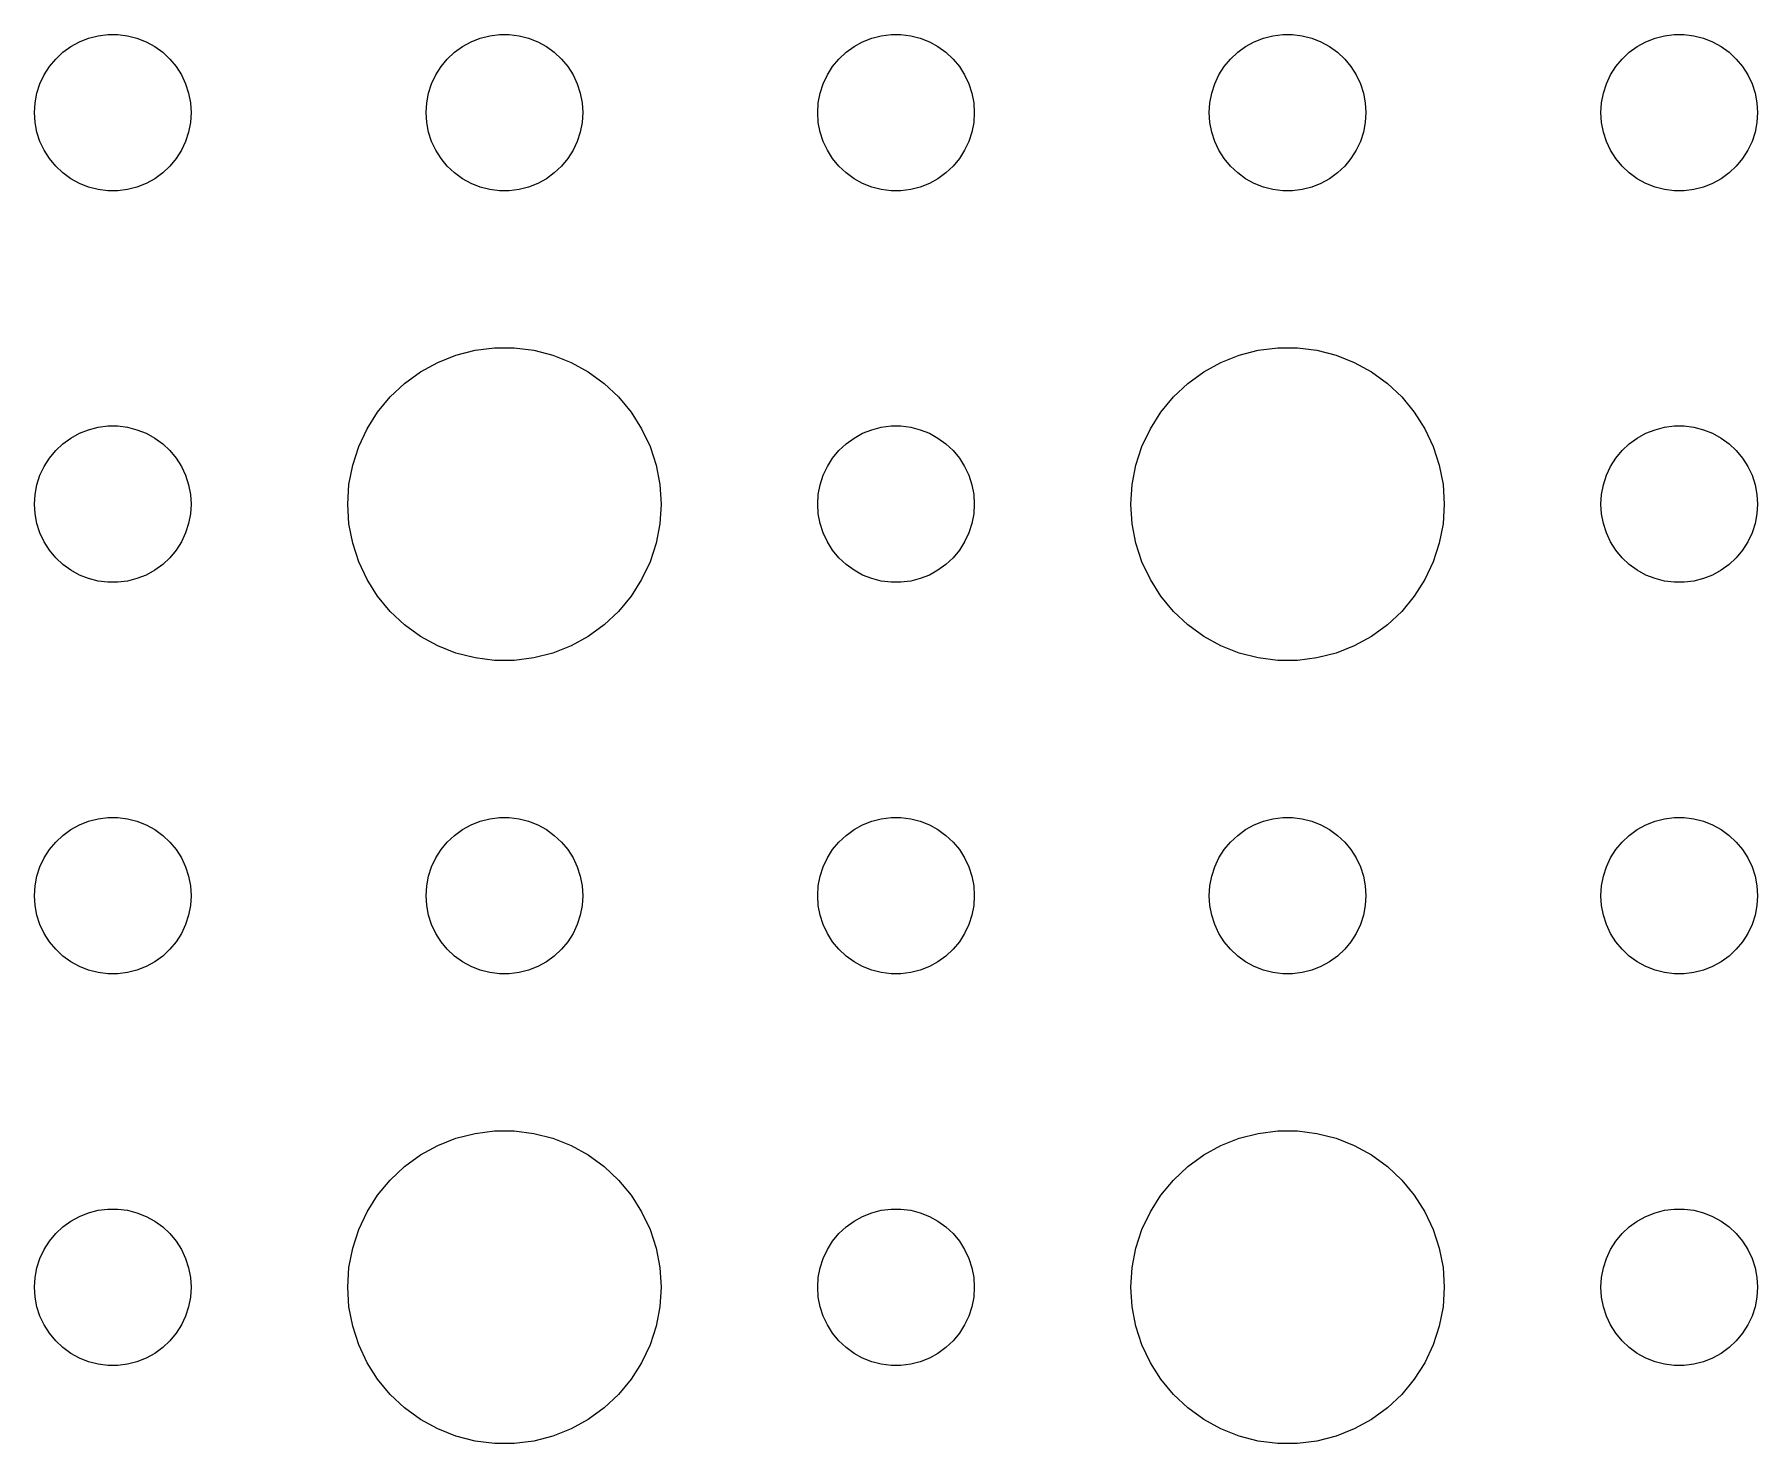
# Model space of a CAD drawing. Header units: metres. Extents: x -127 to 127, y -127 to 127.
# Drawn here: x 21 to 54, y -47.99 to -21 of the extents above; entities that cross this region are included whole.
import ezdxf

# ---------------------------------------------------------------- set-up
doc = ezdxf.new("R2010")
doc.units = ezdxf.units.M

msp = doc.modelspace()

# ---------------------------------------------------------------- linework, layer by layer
for p, q in [((21.8613, -21.1427), (22.0365, -21.0734)), ((22.0365, -21.0734), (22.2189, -21.0266)), ((22.2189, -21.0266), (22.4058, -21.003)), ((22.4058, -21.003), (22.5942, -21.003)), ((22.5942, -21.003), (22.7811, -21.0266)), ((22.7811, -21.0266), (22.9635, -21.0734)), ((22.9635, -21.0734), (23.1387, -21.1427)), ((29.3613, -21.1427), (29.5365, -21.0734)), ((29.5365, -21.0734), (29.7189, -21.0266)), ((29.7189, -21.0266), (29.9058, -21.003)), ((29.9058, -21.003), (30.0942, -21.003)), ((30.0942, -21.003), (30.2811, -21.0266)), ((30.2811, -21.0266), (30.4635, -21.0734)), ((30.4635, -21.0734), (30.6387, -21.1427)), ((36.8613, -21.1427), (37.0365, -21.0734)), ((37.0365, -21.0734), (37.2189, -21.0266)), ((37.2189, -21.0266), (37.4058, -21.003)), ((37.4058, -21.003), (37.5942, -21.003)), ((37.5942, -21.003), (37.7811, -21.0266)), ((37.7811, -21.0266), (37.9635, -21.0734)), ((37.9635, -21.0734), (38.1387, -21.1427)), ((44.3613, -21.1427), (44.5365, -21.0734)), ((44.5365, -21.0734), (44.7189, -21.0266)), ((44.7189, -21.0266), (44.9058, -21.003)), ((44.9058, -21.003), (45.0942, -21.003)), ((45.0942, -21.003), (45.2811, -21.0266)), ((45.2811, -21.0266), (45.4635, -21.0734)), ((45.4635, -21.0734), (45.6387, -21.1427)), ((51.8613, -21.1427), (52.0365, -21.0734)), ((52.0365, -21.0734), (52.2189, -21.0266)), ((52.2189, -21.0266), (52.4058, -21.003)), ((52.4058, -21.003), (52.5942, -21.003)), ((52.5942, -21.003), (52.7811, -21.0266)), ((52.7811, -21.0266), (52.9635, -21.0734)), ((52.9635, -21.0734), (53.1387, -21.1427)), ((21.4065, -21.4732), (21.5439, -21.3442)), ((21.5439, -21.3442), (21.6963, -21.2335)), ((21.6963, -21.2335), (21.8613, -21.1427)), ((23.1387, -21.1427), (23.3037, -21.2335)), ((23.3037, -21.2335), (23.4561, -21.3442)), ((23.4561, -21.3442), (23.5934, -21.4732)), ((28.9065, -21.4732), (29.0439, -21.3442)), ((29.0439, -21.3442), (29.1963, -21.2335)), ((29.1963, -21.2335), (29.3613, -21.1427)), ((30.6387, -21.1427), (30.8037, -21.2335)), ((30.8037, -21.2335), (30.9561, -21.3442)), ((30.9561, -21.3442), (31.0934, -21.4732)), ((36.4065, -21.4732), (36.5439, -21.3442)), ((36.5439, -21.3442), (36.6963, -21.2335)), ((36.6963, -21.2335), (36.8613, -21.1427)), ((38.1387, -21.1427), (38.3037, -21.2335)), ((38.3037, -21.2335), (38.4561, -21.3442)), ((38.4561, -21.3442), (38.5934, -21.4732)), ((43.9065, -21.4732), (44.0439, -21.3442)), ((44.0439, -21.3442), (44.1963, -21.2335)), ((44.1963, -21.2335), (44.3613, -21.1427)), ((45.6387, -21.1427), (45.8037, -21.2335)), ((45.8037, -21.2335), (45.9561, -21.3442)), ((45.9561, -21.3442), (46.0934, -21.4732)), ((51.4065, -21.4732), (51.5439, -21.3442)), ((51.5439, -21.3442), (51.6963, -21.2335)), ((51.6963, -21.2335), (51.8613, -21.1427)), ((53.1387, -21.1427), (53.3037, -21.2335)), ((53.3037, -21.2335), (53.4561, -21.3442)), ((53.4561, -21.3442), (53.5934, -21.4732)), ((21.1053, -21.9478), (21.1855, -21.7774)), ((21.1855, -21.7774), (21.2865, -21.6183)), ((21.2865, -21.6183), (21.4065, -21.4732)), ((23.5934, -21.4732), (23.7135, -21.6183)), ((23.7135, -21.6183), (23.8145, -21.7774)), ((23.8145, -21.7774), (23.8947, -21.9478)), ((28.6053, -21.9478), (28.6855, -21.7774)), ((28.6855, -21.7774), (28.7865, -21.6183)), ((28.7865, -21.6183), (28.9065, -21.4732)), ((31.0934, -21.4732), (31.2135, -21.6183)), ((31.2135, -21.6183), (31.3145, -21.7774)), ((31.3145, -21.7774), (31.3947, -21.9478)), ((36.1053, -21.9478), (36.1855, -21.7774)), ((36.1855, -21.7774), (36.2865, -21.6183)), ((36.2865, -21.6183), (36.4065, -21.4732)), ((38.5934, -21.4732), (38.7135, -21.6183)), ((38.7135, -21.6183), (38.8145, -21.7774)), ((38.8145, -21.7774), (38.8947, -21.9478)), ((43.6053, -21.9478), (43.6855, -21.7774)), ((43.6855, -21.7774), (43.7865, -21.6183)), ((43.7865, -21.6183), (43.9065, -21.4732)), ((46.0934, -21.4732), (46.2135, -21.6183)), ((46.2135, -21.6183), (46.3145, -21.7774)), ((46.3145, -21.7774), (46.3947, -21.9478)), ((51.1053, -21.9478), (51.1855, -21.7774)), ((51.1855, -21.7774), (51.2865, -21.6183)), ((51.2865, -21.6183), (51.4065, -21.4732)), ((53.5934, -21.4732), (53.7135, -21.6183)), ((53.7135, -21.6183), (53.8145, -21.7774)), ((53.8145, -21.7774), (53.8947, -21.9478)), ((21.0471, -22.127), (21.1053, -21.9478)), ((23.8947, -21.9478), (23.9529, -22.127)), ((28.5471, -22.127), (28.6053, -21.9478)), ((31.3947, -21.9478), (31.4529, -22.127)), ((36.0471, -22.127), (36.1053, -21.9478)), ((38.8947, -21.9478), (38.9529, -22.127)), ((43.5471, -22.127), (43.6053, -21.9478)), ((46.3947, -21.9478), (46.4529, -22.127)), ((51.0471, -22.127), (51.1053, -21.9478)), ((53.8947, -21.9478), (53.9529, -22.127)), ((21, -22.5), (21.0118, -22.312)), ((21.0118, -22.312), (21.0471, -22.127)), ((23.9529, -22.127), (23.9882, -22.312)), ((23.9882, -22.312), (24, -22.5)), ((28.5, -22.5), (28.5118, -22.312)), ((28.5118, -22.312), (28.5471, -22.127)), ((31.4529, -22.127), (31.4882, -22.312)), ((31.4882, -22.312), (31.5, -22.5)), ((36, -22.5), (36.0118, -22.312)), ((36.0118, -22.312), (36.0471, -22.127)), ((38.9529, -22.127), (38.9882, -22.312)), ((38.9882, -22.312), (39, -22.5)), ((43.5, -22.5), (43.5118, -22.312)), ((43.5118, -22.312), (43.5471, -22.127)), ((46.4529, -22.127), (46.4882, -22.312)), ((46.4882, -22.312), (46.5, -22.5)), ((51, -22.5), (51.0118, -22.312)), ((51.0118, -22.312), (51.0471, -22.127)), ((53.9529, -22.127), (53.9882, -22.312)), ((53.9882, -22.312), (54, -22.5)), ((21.0118, -22.688), (21, -22.5)), ((21.0471, -22.873), (21.0118, -22.688)), ((23.9882, -22.688), (23.9529, -22.873)), ((24, -22.5), (23.9882, -22.688)), ((28.5118, -22.688), (28.5, -22.5)), ((28.5471, -22.873), (28.5118, -22.688)), ((31.4882, -22.688), (31.4529, -22.873)), ((31.5, -22.5), (31.4882, -22.688)), ((36.0118, -22.688), (36, -22.5)), ((36.0471, -22.873), (36.0118, -22.688)), ((38.9882, -22.688), (38.9529, -22.873)), ((39, -22.5), (38.9882, -22.688)), ((43.5118, -22.688), (43.5, -22.5)), ((43.5471, -22.873), (43.5118, -22.688)), ((46.4882, -22.688), (46.4529, -22.873)), ((46.5, -22.5), (46.4882, -22.688)), ((51.0118, -22.688), (51, -22.5)), ((51.0471, -22.873), (51.0118, -22.688)), ((53.9882, -22.688), (53.9529, -22.873)), ((54, -22.5), (53.9882, -22.688)), ((21.1053, -23.0522), (21.0471, -22.873)), ((21.1855, -23.2226), (21.1053, -23.0522)), ((23.8947, -23.0522), (23.8145, -23.2226)), ((23.9529, -22.873), (23.8947, -23.0522)), ((28.6053, -23.0522), (28.5471, -22.873)), ((28.6855, -23.2226), (28.6053, -23.0522)), ((31.3947, -23.0522), (31.3145, -23.2226)), ((31.4529, -22.873), (31.3947, -23.0522)), ((36.1053, -23.0522), (36.0471, -22.873)), ((36.1855, -23.2226), (36.1053, -23.0522)), ((38.8947, -23.0522), (38.8145, -23.2226)), ((38.9529, -22.873), (38.8947, -23.0522)), ((43.6053, -23.0522), (43.5471, -22.873)), ((43.6855, -23.2226), (43.6053, -23.0522)), ((46.3947, -23.0522), (46.3145, -23.2226)), ((46.4529, -22.873), (46.3947, -23.0522)), ((51.1053, -23.0522), (51.0471, -22.873)), ((51.1855, -23.2226), (51.1053, -23.0522)), ((53.8947, -23.0522), (53.8145, -23.2226)), ((53.9529, -22.873), (53.8947, -23.0522)), ((21.2865, -23.3817), (21.1855, -23.2226)), ((21.4065, -23.5268), (21.2865, -23.3817)), ((23.7135, -23.3817), (23.5934, -23.5268)), ((23.8145, -23.2226), (23.7135, -23.3817)), ((28.7865, -23.3817), (28.6855, -23.2226)), ((28.9065, -23.5268), (28.7865, -23.3817)), ((31.2135, -23.3817), (31.0934, -23.5268)), ((31.3145, -23.2226), (31.2135, -23.3817)), ((36.2865, -23.3817), (36.1855, -23.2226)), ((36.4065, -23.5268), (36.2865, -23.3817)), ((38.7135, -23.3817), (38.5934, -23.5268)), ((38.8145, -23.2226), (38.7135, -23.3817)), ((43.7865, -23.3817), (43.6855, -23.2226)), ((43.9065, -23.5268), (43.7865, -23.3817)), ((46.2135, -23.3817), (46.0934, -23.5268)), ((46.3145, -23.2226), (46.2135, -23.3817)), ((51.2865, -23.3817), (51.1855, -23.2226)), ((51.4065, -23.5268), (51.2865, -23.3817)), ((53.7135, -23.3817), (53.5934, -23.5268)), ((53.8145, -23.2226), (53.7135, -23.3817)), ((21.5439, -23.6558), (21.4065, -23.5268)), ((21.6963, -23.7665), (21.5439, -23.6558)), ((23.4561, -23.6558), (23.3037, -23.7665)), ((23.5934, -23.5268), (23.4561, -23.6558)), ((29.0439, -23.6558), (28.9065, -23.5268)), ((29.1963, -23.7665), (29.0439, -23.6558)), ((30.9561, -23.6558), (30.8037, -23.7665)), ((31.0934, -23.5268), (30.9561, -23.6558)), ((36.5439, -23.6558), (36.4065, -23.5268)), ((36.6963, -23.7665), (36.5439, -23.6558)), ((38.4561, -23.6558), (38.3037, -23.7665)), ((38.5934, -23.5268), (38.4561, -23.6558)), ((44.0439, -23.6558), (43.9065, -23.5268)), ((44.1963, -23.7665), (44.0439, -23.6558)), ((45.9561, -23.6558), (45.8037, -23.7665)), ((46.0934, -23.5268), (45.9561, -23.6558)), ((51.5439, -23.6558), (51.4065, -23.5268)), ((51.6963, -23.7665), (51.5439, -23.6558)), ((53.4561, -23.6558), (53.3037, -23.7665)), ((53.5934, -23.5268), (53.4561, -23.6558)), ((21.8613, -23.8572), (21.6963, -23.7665)), ((22.0365, -23.9266), (21.8613, -23.8572)), ((22.2189, -23.9734), (22.0365, -23.9266)), ((22.4058, -23.997), (22.2189, -23.9734)), ((22.5942, -23.997), (22.4058, -23.997)), ((22.7811, -23.9734), (22.5942, -23.997)), ((22.9635, -23.9266), (22.7811, -23.9734)), ((23.1387, -23.8572), (22.9635, -23.9266)), ((23.3037, -23.7665), (23.1387, -23.8572)), ((29.3613, -23.8572), (29.1963, -23.7665)), ((29.5365, -23.9266), (29.3613, -23.8572)), ((29.7189, -23.9734), (29.5365, -23.9266)), ((29.9058, -23.997), (29.7189, -23.9734)), ((30.0942, -23.997), (29.9058, -23.997)), ((30.2811, -23.9734), (30.0942, -23.997)), ((30.4635, -23.9266), (30.2811, -23.9734)), ((30.6387, -23.8572), (30.4635, -23.9266)), ((30.8037, -23.7665), (30.6387, -23.8572)), ((36.8613, -23.8572), (36.6963, -23.7665)), ((37.0365, -23.9266), (36.8613, -23.8572)), ((37.2189, -23.9734), (37.0365, -23.9266)), ((37.4058, -23.997), (37.2189, -23.9734)), ((37.5942, -23.997), (37.4058, -23.997)), ((37.7811, -23.9734), (37.5942, -23.997)), ((37.9635, -23.9266), (37.7811, -23.9734)), ((38.1387, -23.8572), (37.9635, -23.9266)), ((38.3037, -23.7665), (38.1387, -23.8572)), ((44.3613, -23.8572), (44.1963, -23.7665)), ((44.5365, -23.9266), (44.3613, -23.8572)), ((44.7189, -23.9734), (44.5365, -23.9266)), ((44.9058, -23.997), (44.7189, -23.9734)), ((45.0942, -23.997), (44.9058, -23.997)), ((45.2811, -23.9734), (45.0942, -23.997)), ((45.4635, -23.9266), (45.2811, -23.9734)), ((45.6387, -23.8572), (45.4635, -23.9266)), ((45.8037, -23.7665), (45.6387, -23.8572)), ((51.8613, -23.8572), (51.6963, -23.7665)), ((52.0365, -23.9266), (51.8613, -23.8572)), ((52.2189, -23.9734), (52.0365, -23.9266)), ((52.4058, -23.997), (52.2189, -23.9734)), ((52.5942, -23.997), (52.4058, -23.997)), ((52.7811, -23.9734), (52.5942, -23.997)), ((52.9635, -23.9266), (52.7811, -23.9734)), ((53.1387, -23.8572), (52.9635, -23.9266)), ((53.3037, -23.7665), (53.1387, -23.8572)), ((29.0729, -27.1468), (29.4379, -27.0531)), ((29.4379, -27.0531), (29.8116, -27.0059)), ((29.8116, -27.0059), (30.1884, -27.0059)), ((30.1884, -27.0059), (30.5621, -27.0531)), ((30.5621, -27.0531), (30.927, -27.1468)), ((44.0729, -27.1468), (44.4379, -27.0531)), ((44.4379, -27.0531), (44.8116, -27.0059)), ((44.8116, -27.0059), (45.1884, -27.0059)), ((45.1884, -27.0059), (45.5621, -27.0531)), ((45.5621, -27.0531), (45.927, -27.1468)), ((28.3925, -27.467), (28.7227, -27.2855)), ((28.7227, -27.2855), (29.0729, -27.1468)), ((30.927, -27.1468), (31.2773, -27.2855)), ((31.2773, -27.2855), (31.6075, -27.467)), ((43.3925, -27.467), (43.7227, -27.2855)), ((43.7227, -27.2855), (44.0729, -27.1468)), ((45.927, -27.1468), (46.2773, -27.2855)), ((46.2773, -27.2855), (46.6075, -27.467)), ((27.8131, -27.9464), (28.0877, -27.6884)), ((28.0877, -27.6884), (28.3925, -27.467)), ((31.6075, -27.467), (31.9123, -27.6884)), ((31.9123, -27.6884), (32.1869, -27.9464)), ((42.8131, -27.9464), (43.0877, -27.6884)), ((43.0877, -27.6884), (43.3925, -27.467)), ((46.6075, -27.467), (46.9123, -27.6884)), ((46.9123, -27.6884), (47.1869, -27.9464)), ((27.5729, -28.2366), (27.8131, -27.9464)), ((32.1869, -27.9464), (32.427, -28.2366)), ((42.5729, -28.2366), (42.8131, -27.9464)), ((47.1869, -27.9464), (47.427, -28.2366)), ((27.3711, -28.5547), (27.5729, -28.2366)), ((32.427, -28.2366), (32.6289, -28.5547)), ((42.3711, -28.5547), (42.5729, -28.2366)), ((47.427, -28.2366), (47.6289, -28.5547)), ((21.6963, -28.7335), (21.8613, -28.6427)), ((21.8613, -28.6427), (22.0365, -28.5734)), ((22.0365, -28.5734), (22.2189, -28.5266)), ((22.2189, -28.5266), (22.4058, -28.503)), ((22.4058, -28.503), (22.5942, -28.503)), ((22.5942, -28.503), (22.7811, -28.5266)), ((22.7811, -28.5266), (22.9635, -28.5734)), ((22.9635, -28.5734), (23.1387, -28.6427)), ((23.1387, -28.6427), (23.3037, -28.7335)), ((27.2107, -28.8956), (27.3711, -28.5547)), ((32.6289, -28.5547), (32.7893, -28.8956)), ((36.6963, -28.7335), (36.8613, -28.6427)), ((36.8613, -28.6427), (37.0365, -28.5734)), ((37.0365, -28.5734), (37.2189, -28.5266)), ((37.2189, -28.5266), (37.4058, -28.503)), ((37.4058, -28.503), (37.5942, -28.503)), ((37.5942, -28.503), (37.7811, -28.5266)), ((37.7811, -28.5266), (37.9635, -28.5734)), ((37.9635, -28.5734), (38.1387, -28.6427)), ((38.1387, -28.6427), (38.3037, -28.7335)), ((42.2107, -28.8956), (42.3711, -28.5547)), ((47.6289, -28.5547), (47.7893, -28.8956)), ((51.6963, -28.7335), (51.8613, -28.6427)), ((51.8613, -28.6427), (52.0365, -28.5734)), ((52.0365, -28.5734), (52.2189, -28.5266)), ((52.2189, -28.5266), (52.4058, -28.503)), ((52.4058, -28.503), (52.5942, -28.503)), ((52.5942, -28.503), (52.7811, -28.5266)), ((52.7811, -28.5266), (52.9635, -28.5734)), ((52.9635, -28.5734), (53.1387, -28.6427)), ((53.1387, -28.6427), (53.3037, -28.7335)), ((21.2865, -29.1183), (21.4065, -28.9732)), ((21.4065, -28.9732), (21.5439, -28.8442)), ((21.5439, -28.8442), (21.6963, -28.7335)), ((23.3037, -28.7335), (23.4561, -28.8442)), ((23.4561, -28.8442), (23.5934, -28.9732)), ((23.5934, -28.9732), (23.7135, -29.1183)), ((27.0942, -29.2539), (27.2107, -28.8956)), ((32.7893, -28.8956), (32.9057, -29.2539)), ((36.2865, -29.1183), (36.4065, -28.9732)), ((36.4065, -28.9732), (36.5439, -28.8442)), ((36.5439, -28.8442), (36.6963, -28.7335)), ((38.3037, -28.7335), (38.4561, -28.8442)), ((38.4561, -28.8442), (38.5934, -28.9732)), ((38.5934, -28.9732), (38.7135, -29.1183)), ((42.0942, -29.2539), (42.2107, -28.8956)), ((47.7893, -28.8956), (47.9057, -29.2539)), ((51.2865, -29.1183), (51.4065, -28.9732)), ((51.4065, -28.9732), (51.5439, -28.8442)), ((51.5439, -28.8442), (51.6963, -28.7335)), ((53.3037, -28.7335), (53.4561, -28.8442)), ((53.4561, -28.8442), (53.5934, -28.9732)), ((53.5934, -28.9732), (53.7135, -29.1183)), ((21.1053, -29.4478), (21.1855, -29.2774)), ((21.1855, -29.2774), (21.2865, -29.1183)), ((23.7135, -29.1183), (23.8145, -29.2774)), ((23.8145, -29.2774), (23.8947, -29.4478)), ((27.0237, -29.624), (27.0942, -29.2539)), ((32.9057, -29.2539), (32.9763, -29.624)), ((36.1053, -29.4478), (36.1855, -29.2774)), ((36.1855, -29.2774), (36.2865, -29.1183)), ((38.7135, -29.1183), (38.8145, -29.2774)), ((38.8145, -29.2774), (38.8947, -29.4478)), ((42.0237, -29.624), (42.0942, -29.2539)), ((47.9057, -29.2539), (47.9763, -29.624)), ((51.1053, -29.4478), (51.1855, -29.2774)), ((51.1855, -29.2774), (51.2865, -29.1183)), ((53.7135, -29.1183), (53.8145, -29.2774)), ((53.8145, -29.2774), (53.8947, -29.4478)), ((21.0118, -29.812), (21.0471, -29.627)), ((21.0471, -29.627), (21.1053, -29.4478)), ((23.8947, -29.4478), (23.9529, -29.627)), ((23.9529, -29.627), (23.9882, -29.812)), ((27, -30), (27.0237, -29.624)), ((32.9763, -29.624), (33, -30)), ((36.0118, -29.812), (36.0471, -29.627)), ((36.0471, -29.627), (36.1053, -29.4478)), ((38.8947, -29.4478), (38.9529, -29.627)), ((38.9529, -29.627), (38.9882, -29.812)), ((42, -30), (42.0237, -29.624)), ((47.9763, -29.624), (48, -30)), ((51.0118, -29.812), (51.0471, -29.627)), ((51.0471, -29.627), (51.1053, -29.4478)), ((53.8947, -29.4478), (53.9529, -29.627)), ((53.9529, -29.627), (53.9882, -29.812)), ((21, -30), (21.0118, -29.812)), ((21.0118, -30.188), (21, -30)), ((23.9882, -29.812), (24, -30)), ((24, -30), (23.9882, -30.188)), ((27.0237, -30.376), (27, -30)), ((33, -30), (32.9763, -30.376)), ((36, -30), (36.0118, -29.812)), ((36.0118, -30.188), (36, -30)), ((38.9882, -29.812), (39, -30)), ((39, -30), (38.9882, -30.188)), ((42.0237, -30.376), (42, -30)), ((48, -30), (47.9763, -30.376)), ((51, -30), (51.0118, -29.812)), ((51.0118, -30.188), (51, -30)), ((53.9882, -29.812), (54, -30)), ((54, -30), (53.9882, -30.188)), ((21.0471, -30.373), (21.0118, -30.188)), ((23.9882, -30.188), (23.9529, -30.373)), ((36.0471, -30.373), (36.0118, -30.188)), ((38.9882, -30.188), (38.9529, -30.373)), ((51.0471, -30.373), (51.0118, -30.188)), ((53.9882, -30.188), (53.9529, -30.373)), ((21.1053, -30.5522), (21.0471, -30.373)), ((21.1855, -30.7226), (21.1053, -30.5522)), ((23.8947, -30.5522), (23.8145, -30.7226)), ((23.9529, -30.373), (23.8947, -30.5522)), ((27.0942, -30.7461), (27.0237, -30.376)), ((32.9763, -30.376), (32.9057, -30.7461)), ((36.1053, -30.5522), (36.0471, -30.373)), ((36.1855, -30.7226), (36.1053, -30.5522)), ((38.8947, -30.5522), (38.8145, -30.7226)), ((38.9529, -30.373), (38.8947, -30.5522)), ((42.0942, -30.7461), (42.0237, -30.376)), ((47.9763, -30.376), (47.9057, -30.7461)), ((51.1053, -30.5522), (51.0471, -30.373)), ((51.1855, -30.7226), (51.1053, -30.5522)), ((53.8947, -30.5522), (53.8145, -30.7226)), ((53.9529, -30.373), (53.8947, -30.5522)), ((21.2865, -30.8817), (21.1855, -30.7226)), ((21.4065, -31.0268), (21.2865, -30.8817)), ((23.7135, -30.8817), (23.5934, -31.0268)), ((23.8145, -30.7226), (23.7135, -30.8817)), ((27.2107, -31.1044), (27.0942, -30.7461)), ((32.9057, -30.7461), (32.7893, -31.1044)), ((36.2865, -30.8817), (36.1855, -30.7226)), ((36.4065, -31.0268), (36.2865, -30.8817)), ((38.7135, -30.8817), (38.5934, -31.0268)), ((38.8145, -30.7226), (38.7135, -30.8817)), ((42.2107, -31.1044), (42.0942, -30.7461)), ((47.9057, -30.7461), (47.7893, -31.1044)), ((51.2865, -30.8817), (51.1855, -30.7226)), ((51.4065, -31.0268), (51.2865, -30.8817)), ((53.7135, -30.8817), (53.5934, -31.0268)), ((53.8145, -30.7226), (53.7135, -30.8817)), ((21.5439, -31.1558), (21.4065, -31.0268)), ((21.6963, -31.2665), (21.5439, -31.1558)), ((21.8613, -31.3572), (21.6963, -31.2665)), ((23.3037, -31.2665), (23.1387, -31.3572)), ((23.4561, -31.1558), (23.3037, -31.2665)), ((23.5934, -31.0268), (23.4561, -31.1558)), ((27.3711, -31.4453), (27.2107, -31.1044)), ((32.7893, -31.1044), (32.6289, -31.4453)), ((36.5439, -31.1558), (36.4065, -31.0268)), ((36.6963, -31.2665), (36.5439, -31.1558)), ((36.8613, -31.3572), (36.6963, -31.2665)), ((38.3037, -31.2665), (38.1387, -31.3572)), ((38.4561, -31.1558), (38.3037, -31.2665)), ((38.5934, -31.0268), (38.4561, -31.1558)), ((42.3711, -31.4453), (42.2107, -31.1044)), ((47.7893, -31.1044), (47.6289, -31.4453)), ((51.5439, -31.1558), (51.4065, -31.0268)), ((51.6963, -31.2665), (51.5439, -31.1558)), ((51.8613, -31.3572), (51.6963, -31.2665)), ((53.3037, -31.2665), (53.1387, -31.3572)), ((53.4561, -31.1558), (53.3037, -31.2665)), ((53.5934, -31.0268), (53.4561, -31.1558)), ((22.0365, -31.4266), (21.8613, -31.3572)), ((22.2189, -31.4734), (22.0365, -31.4266)), ((22.4058, -31.497), (22.2189, -31.4734)), ((22.5942, -31.497), (22.4058, -31.497)), ((22.7811, -31.4734), (22.5942, -31.497)), ((22.9635, -31.4266), (22.7811, -31.4734)), ((23.1387, -31.3572), (22.9635, -31.4266)), ((27.5729, -31.7634), (27.3711, -31.4453)), ((32.6289, -31.4453), (32.427, -31.7634)), ((37.0365, -31.4266), (36.8613, -31.3572)), ((37.2189, -31.4734), (37.0365, -31.4266)), ((37.4058, -31.497), (37.2189, -31.4734)), ((37.5942, -31.497), (37.4058, -31.497)), ((37.7811, -31.4734), (37.5942, -31.497)), ((37.9635, -31.4266), (37.7811, -31.4734)), ((38.1387, -31.3572), (37.9635, -31.4266)), ((42.5729, -31.7634), (42.3711, -31.4453)), ((47.6289, -31.4453), (47.427, -31.7634)), ((52.0365, -31.4266), (51.8613, -31.3572)), ((52.2189, -31.4734), (52.0365, -31.4266)), ((52.4058, -31.497), (52.2189, -31.4734)), ((52.5942, -31.497), (52.4058, -31.497)), ((52.7811, -31.4734), (52.5942, -31.497)), ((52.9635, -31.4266), (52.7811, -31.4734)), ((53.1387, -31.3572), (52.9635, -31.4266)), ((27.8131, -32.0536), (27.5729, -31.7634)), ((32.427, -31.7634), (32.1869, -32.0536)), ((42.8131, -32.0536), (42.5729, -31.7634)), ((47.427, -31.7634), (47.1869, -32.0536)), ((28.0877, -32.3115), (27.8131, -32.0536)), ((28.3925, -32.533), (28.0877, -32.3115)), ((31.9123, -32.3115), (31.6075, -32.533)), ((32.1869, -32.0536), (31.9123, -32.3115)), ((43.0877, -32.3115), (42.8131, -32.0536)), ((43.3925, -32.533), (43.0877, -32.3115)), ((46.9123, -32.3115), (46.6075, -32.533)), ((47.1869, -32.0536), (46.9123, -32.3115)), ((28.7227, -32.7145), (28.3925, -32.533)), ((31.6075, -32.533), (31.2773, -32.7145)), ((43.7227, -32.7145), (43.3925, -32.533)), ((46.6075, -32.533), (46.2773, -32.7145)), ((29.0729, -32.8532), (28.7227, -32.7145)), ((29.4379, -32.9469), (29.0729, -32.8532)), ((29.8116, -32.9941), (29.4379, -32.9469)), ((30.1884, -32.9941), (29.8116, -32.9941)), ((30.5621, -32.9469), (30.1884, -32.9941)), ((30.927, -32.8532), (30.5621, -32.9469)), ((31.2773, -32.7145), (30.927, -32.8532)), ((44.0729, -32.8532), (43.7227, -32.7145)), ((44.4379, -32.9469), (44.0729, -32.8532)), ((44.8116, -32.9941), (44.4379, -32.9469)), ((45.1884, -32.9941), (44.8116, -32.9941)), ((45.5621, -32.9469), (45.1884, -32.9941)), ((45.927, -32.8532), (45.5621, -32.9469)), ((46.2773, -32.7145), (45.927, -32.8532)), ((21.5439, -36.3442), (21.6963, -36.2335)), ((21.6963, -36.2335), (21.8613, -36.1428)), ((21.8613, -36.1428), (22.0365, -36.0734)), ((22.0365, -36.0734), (22.2189, -36.0266)), ((22.2189, -36.0266), (22.4058, -36.003)), ((22.4058, -36.003), (22.5942, -36.003)), ((22.5942, -36.003), (22.7811, -36.0266)), ((22.7811, -36.0266), (22.9635, -36.0734)), ((22.9635, -36.0734), (23.1387, -36.1428)), ((23.1387, -36.1428), (23.3037, -36.2335)), ((23.3037, -36.2335), (23.4561, -36.3442)), ((29.0439, -36.3442), (29.1963, -36.2335)), ((29.1963, -36.2335), (29.3613, -36.1428)), ((29.3613, -36.1428), (29.5365, -36.0734)), ((29.5365, -36.0734), (29.7189, -36.0266)), ((29.7189, -36.0266), (29.9058, -36.003)), ((29.9058, -36.003), (30.0942, -36.003)), ((30.0942, -36.003), (30.2811, -36.0266)), ((30.2811, -36.0266), (30.4635, -36.0734)), ((30.4635, -36.0734), (30.6387, -36.1428)), ((30.6387, -36.1428), (30.8037, -36.2335)), ((30.8037, -36.2335), (30.9561, -36.3442)), ((36.5439, -36.3442), (36.6963, -36.2335)), ((36.6963, -36.2335), (36.8613, -36.1428)), ((36.8613, -36.1428), (37.0365, -36.0734)), ((37.0365, -36.0734), (37.2189, -36.0266)), ((37.2189, -36.0266), (37.4058, -36.003)), ((37.4058, -36.003), (37.5942, -36.003)), ((37.5942, -36.003), (37.7811, -36.0266)), ((37.7811, -36.0266), (37.9635, -36.0734)), ((37.9635, -36.0734), (38.1387, -36.1428)), ((38.1387, -36.1428), (38.3037, -36.2335)), ((38.3037, -36.2335), (38.4561, -36.3442)), ((44.0439, -36.3442), (44.1963, -36.2335)), ((44.1963, -36.2335), (44.3613, -36.1428)), ((44.3613, -36.1428), (44.5365, -36.0734)), ((44.5365, -36.0734), (44.7189, -36.0266)), ((44.7189, -36.0266), (44.9058, -36.003)), ((44.9058, -36.003), (45.0942, -36.003)), ((45.0942, -36.003), (45.2811, -36.0266)), ((45.2811, -36.0266), (45.4635, -36.0734)), ((45.4635, -36.0734), (45.6387, -36.1428)), ((45.6387, -36.1428), (45.8037, -36.2335)), ((45.8037, -36.2335), (45.9561, -36.3442)), ((51.5439, -36.3442), (51.6963, -36.2335)), ((51.6963, -36.2335), (51.8613, -36.1428)), ((51.8613, -36.1428), (52.0365, -36.0734)), ((52.0365, -36.0734), (52.2189, -36.0266)), ((52.2189, -36.0266), (52.4058, -36.003)), ((52.4058, -36.003), (52.5942, -36.003)), ((52.5942, -36.003), (52.7811, -36.0266)), ((52.7811, -36.0266), (52.9635, -36.0734)), ((52.9635, -36.0734), (53.1387, -36.1428)), ((53.1387, -36.1428), (53.3037, -36.2335)), ((53.3037, -36.2335), (53.4561, -36.3442)), ((21.1855, -36.7774), (21.2865, -36.6183)), ((21.2865, -36.6183), (21.4065, -36.4732)), ((21.4065, -36.4732), (21.5439, -36.3442)), ((23.4561, -36.3442), (23.5934, -36.4732)), ((23.5934, -36.4732), (23.7135, -36.6183)), ((23.7135, -36.6183), (23.8145, -36.7774)), ((28.6855, -36.7774), (28.7865, -36.6183)), ((28.7865, -36.6183), (28.9065, -36.4732)), ((28.9065, -36.4732), (29.0439, -36.3442)), ((30.9561, -36.3442), (31.0934, -36.4732)), ((31.0934, -36.4732), (31.2135, -36.6183)), ((31.2135, -36.6183), (31.3145, -36.7774)), ((36.1855, -36.7774), (36.2865, -36.6183)), ((36.2865, -36.6183), (36.4065, -36.4732)), ((36.4065, -36.4732), (36.5439, -36.3442)), ((38.4561, -36.3442), (38.5934, -36.4732)), ((38.5934, -36.4732), (38.7135, -36.6183)), ((38.7135, -36.6183), (38.8145, -36.7774)), ((43.6855, -36.7774), (43.7865, -36.6183)), ((43.7865, -36.6183), (43.9065, -36.4732)), ((43.9065, -36.4732), (44.0439, -36.3442)), ((45.9561, -36.3442), (46.0934, -36.4732)), ((46.0934, -36.4732), (46.2135, -36.6183)), ((46.2135, -36.6183), (46.3145, -36.7774)), ((51.1855, -36.7774), (51.2865, -36.6183)), ((51.2865, -36.6183), (51.4065, -36.4732)), ((51.4065, -36.4732), (51.5439, -36.3442)), ((53.4561, -36.3442), (53.5934, -36.4732)), ((53.5934, -36.4732), (53.7135, -36.6183)), ((53.7135, -36.6183), (53.8145, -36.7774)), ((21.0471, -37.127), (21.1053, -36.9478)), ((21.1053, -36.9478), (21.1855, -36.7774)), ((23.8145, -36.7774), (23.8947, -36.9478)), ((23.8947, -36.9478), (23.9529, -37.127)), ((28.5471, -37.127), (28.6053, -36.9478)), ((28.6053, -36.9478), (28.6855, -36.7774)), ((31.3145, -36.7774), (31.3947, -36.9478)), ((31.3947, -36.9478), (31.4529, -37.127)), ((36.0471, -37.127), (36.1053, -36.9478)), ((36.1053, -36.9478), (36.1855, -36.7774)), ((38.8145, -36.7774), (38.8947, -36.9478)), ((38.8947, -36.9478), (38.9529, -37.127)), ((43.5471, -37.127), (43.6053, -36.9478)), ((43.6053, -36.9478), (43.6855, -36.7774)), ((46.3145, -36.7774), (46.3947, -36.9478)), ((46.3947, -36.9478), (46.4529, -37.127)), ((51.0471, -37.127), (51.1053, -36.9478)), ((51.1053, -36.9478), (51.1855, -36.7774)), ((53.8145, -36.7774), (53.8947, -36.9478)), ((53.8947, -36.9478), (53.9529, -37.127)), ((21.0118, -37.312), (21.0471, -37.127)), ((23.9529, -37.127), (23.9882, -37.312)), ((28.5118, -37.312), (28.5471, -37.127)), ((31.4529, -37.127), (31.4882, -37.312)), ((36.0118, -37.312), (36.0471, -37.127)), ((38.9529, -37.127), (38.9882, -37.312)), ((43.5118, -37.312), (43.5471, -37.127)), ((46.4529, -37.127), (46.4882, -37.312)), ((51.0118, -37.312), (51.0471, -37.127)), ((53.9529, -37.127), (53.9882, -37.312)), ((21, -37.5), (21.0118, -37.312)), ((21.0118, -37.688), (21, -37.5)), ((23.9882, -37.312), (24, -37.5)), ((24, -37.5), (23.9882, -37.688)), ((28.5, -37.5), (28.5118, -37.312)), ((28.5118, -37.688), (28.5, -37.5)), ((31.4882, -37.312), (31.5, -37.5)), ((31.5, -37.5), (31.4882, -37.688)), ((36, -37.5), (36.0118, -37.312)), ((36.0118, -37.688), (36, -37.5)), ((38.9882, -37.312), (39, -37.5)), ((39, -37.5), (38.9882, -37.688)), ((43.5, -37.5), (43.5118, -37.312)), ((43.5118, -37.688), (43.5, -37.5)), ((46.4882, -37.312), (46.5, -37.5)), ((46.5, -37.5), (46.4882, -37.688)), ((51, -37.5), (51.0118, -37.312)), ((51.0118, -37.688), (51, -37.5)), ((53.9882, -37.312), (54, -37.5)), ((54, -37.5), (53.9882, -37.688)), ((21.0471, -37.873), (21.0118, -37.688)), ((21.1053, -38.0522), (21.0471, -37.873)), ((23.9529, -37.873), (23.8947, -38.0522)), ((23.9882, -37.688), (23.9529, -37.873)), ((28.5471, -37.873), (28.5118, -37.688)), ((28.6053, -38.0522), (28.5471, -37.873)), ((31.4529, -37.873), (31.3947, -38.0522)), ((31.4882, -37.688), (31.4529, -37.873)), ((36.0471, -37.873), (36.0118, -37.688)), ((36.1053, -38.0522), (36.0471, -37.873)), ((38.9529, -37.873), (38.8947, -38.0522)), ((38.9882, -37.688), (38.9529, -37.873)), ((43.5471, -37.873), (43.5118, -37.688)), ((43.6053, -38.0522), (43.5471, -37.873)), ((46.4529, -37.873), (46.3947, -38.0522)), ((46.4882, -37.688), (46.4529, -37.873)), ((51.0471, -37.873), (51.0118, -37.688)), ((51.1053, -38.0522), (51.0471, -37.873)), ((53.9529, -37.873), (53.8947, -38.0522)), ((53.9882, -37.688), (53.9529, -37.873)), ((21.1855, -38.2226), (21.1053, -38.0522)), ((21.2865, -38.3817), (21.1855, -38.2226)), ((23.8145, -38.2226), (23.7135, -38.3817)), ((23.8947, -38.0522), (23.8145, -38.2226)), ((28.6855, -38.2226), (28.6053, -38.0522)), ((28.7865, -38.3817), (28.6855, -38.2226)), ((31.3145, -38.2226), (31.2135, -38.3817)), ((31.3947, -38.0522), (31.3145, -38.2226)), ((36.1855, -38.2226), (36.1053, -38.0522)), ((36.2865, -38.3817), (36.1855, -38.2226)), ((38.8145, -38.2226), (38.7135, -38.3817)), ((38.8947, -38.0522), (38.8145, -38.2226)), ((43.6855, -38.2226), (43.6053, -38.0522)), ((43.7865, -38.3817), (43.6855, -38.2226)), ((46.3145, -38.2226), (46.2135, -38.3817)), ((46.3947, -38.0522), (46.3145, -38.2226)), ((51.1855, -38.2226), (51.1053, -38.0522)), ((51.2865, -38.3817), (51.1855, -38.2226)), ((53.8145, -38.2226), (53.7135, -38.3817)), ((53.8947, -38.0522), (53.8145, -38.2226)), ((21.4065, -38.5268), (21.2865, -38.3817)), ((21.5439, -38.6558), (21.4065, -38.5268)), ((23.5934, -38.5268), (23.4561, -38.6558)), ((23.7135, -38.3817), (23.5934, -38.5268)), ((28.9065, -38.5268), (28.7865, -38.3817)), ((29.0439, -38.6558), (28.9065, -38.5268)), ((31.0934, -38.5268), (30.9561, -38.6558)), ((31.2135, -38.3817), (31.0934, -38.5268)), ((36.4065, -38.5268), (36.2865, -38.3817)), ((36.5439, -38.6558), (36.4065, -38.5268)), ((38.5934, -38.5268), (38.4561, -38.6558)), ((38.7135, -38.3817), (38.5934, -38.5268)), ((43.9065, -38.5268), (43.7865, -38.3817)), ((44.0439, -38.6558), (43.9065, -38.5268)), ((46.0934, -38.5268), (45.9561, -38.6558)), ((46.2135, -38.3817), (46.0934, -38.5268)), ((51.4065, -38.5268), (51.2865, -38.3817)), ((51.5439, -38.6558), (51.4065, -38.5268)), ((53.5934, -38.5268), (53.4561, -38.6558)), ((53.7135, -38.3817), (53.5934, -38.5268)), ((21.6963, -38.7665), (21.5439, -38.6558)), ((21.8613, -38.8572), (21.6963, -38.7665)), ((22.0365, -38.9266), (21.8613, -38.8572)), ((22.2189, -38.9734), (22.0365, -38.9266)), ((22.9635, -38.9266), (22.7811, -38.9734)), ((23.1387, -38.8572), (22.9635, -38.9266)), ((23.3037, -38.7665), (23.1387, -38.8572)), ((23.4561, -38.6558), (23.3037, -38.7665)), ((29.1963, -38.7665), (29.0439, -38.6558)), ((29.3613, -38.8572), (29.1963, -38.7665)), ((29.5365, -38.9266), (29.3613, -38.8572)), ((29.7189, -38.9734), (29.5365, -38.9266)), ((30.4635, -38.9266), (30.2811, -38.9734)), ((30.6387, -38.8572), (30.4635, -38.9266)), ((30.8037, -38.7665), (30.6387, -38.8572)), ((30.9561, -38.6558), (30.8037, -38.7665)), ((36.6963, -38.7665), (36.5439, -38.6558)), ((36.8613, -38.8572), (36.6963, -38.7665)), ((37.0365, -38.9266), (36.8613, -38.8572)), ((37.2189, -38.9734), (37.0365, -38.9266)), ((37.9635, -38.9266), (37.7811, -38.9734)), ((38.1387, -38.8572), (37.9635, -38.9266)), ((38.3037, -38.7665), (38.1387, -38.8572)), ((38.4561, -38.6558), (38.3037, -38.7665)), ((44.1963, -38.7665), (44.0439, -38.6558)), ((44.3613, -38.8572), (44.1963, -38.7665)), ((44.5365, -38.9266), (44.3613, -38.8572)), ((44.7189, -38.9734), (44.5365, -38.9266)), ((45.4635, -38.9266), (45.2811, -38.9734)), ((45.6387, -38.8572), (45.4635, -38.9266)), ((45.8037, -38.7665), (45.6387, -38.8572)), ((45.9561, -38.6558), (45.8037, -38.7665)), ((51.6963, -38.7665), (51.5439, -38.6558)), ((51.8613, -38.8572), (51.6963, -38.7665)), ((52.0365, -38.9266), (51.8613, -38.8572)), ((52.2189, -38.9734), (52.0365, -38.9266)), ((52.9635, -38.9266), (52.7811, -38.9734)), ((53.1387, -38.8572), (52.9635, -38.9266)), ((53.3037, -38.7665), (53.1387, -38.8572)), ((53.4561, -38.6558), (53.3037, -38.7665)), ((22.4058, -38.997), (22.2189, -38.9734)), ((22.5942, -38.997), (22.4058, -38.997)), ((22.7811, -38.9734), (22.5942, -38.997)), ((29.9058, -38.997), (29.7189, -38.9734)), ((30.0942, -38.997), (29.9058, -38.997)), ((30.2811, -38.9734), (30.0942, -38.997)), ((37.4058, -38.997), (37.2189, -38.9734)), ((37.5942, -38.997), (37.4058, -38.997)), ((37.7811, -38.9734), (37.5942, -38.997)), ((44.9058, -38.997), (44.7189, -38.9734)), ((45.0942, -38.997), (44.9058, -38.997)), ((45.2811, -38.9734), (45.0942, -38.997)), ((52.4058, -38.997), (52.2189, -38.9734)), ((52.5942, -38.997), (52.4058, -38.997)), ((52.7811, -38.9734), (52.5942, -38.997)), ((28.7227, -42.2855), (29.0729, -42.1468)), ((29.0729, -42.1468), (29.4379, -42.0531)), ((29.4379, -42.0531), (29.8116, -42.0059)), ((29.8116, -42.0059), (30.1884, -42.0059)), ((30.1884, -42.0059), (30.5621, -42.0531)), ((30.5621, -42.0531), (30.927, -42.1468)), ((30.927, -42.1468), (31.2773, -42.2855)), ((43.7227, -42.2855), (44.0729, -42.1468)), ((44.0729, -42.1468), (44.4379, -42.0531)), ((44.4379, -42.0531), (44.8116, -42.0059)), ((44.8116, -42.0059), (45.1884, -42.0059)), ((45.1884, -42.0059), (45.5621, -42.0531)), ((45.5621, -42.0531), (45.927, -42.1468)), ((45.927, -42.1468), (46.2773, -42.2855)), ((28.0877, -42.6885), (28.3925, -42.467)), ((28.3925, -42.467), (28.7227, -42.2855)), ((31.2773, -42.2855), (31.6075, -42.467)), ((31.6075, -42.467), (31.9123, -42.6885)), ((43.0877, -42.6885), (43.3925, -42.467)), ((43.3925, -42.467), (43.7227, -42.2855)), ((46.2773, -42.2855), (46.6075, -42.467)), ((46.6075, -42.467), (46.9123, -42.6885)), ((27.8131, -42.9464), (28.0877, -42.6885)), ((31.9123, -42.6885), (32.1869, -42.9464)), ((42.8131, -42.9464), (43.0877, -42.6885)), ((46.9123, -42.6885), (47.1869, -42.9464)), ((27.5729, -43.2366), (27.8131, -42.9464)), ((32.1869, -42.9464), (32.427, -43.2366)), ((42.5729, -43.2366), (42.8131, -42.9464)), ((47.1869, -42.9464), (47.427, -43.2366)), ((22.0365, -43.5734), (22.2189, -43.5266)), ((22.2189, -43.5266), (22.4058, -43.503)), ((22.4058, -43.503), (22.5942, -43.503)), ((22.5942, -43.503), (22.7811, -43.5266)), ((22.7811, -43.5266), (22.9635, -43.5734)), ((27.2107, -43.8956), (27.3711, -43.5547)), ((27.3711, -43.5547), (27.5729, -43.2366)), ((32.427, -43.2366), (32.6289, -43.5547)), ((32.6289, -43.5547), (32.7893, -43.8956)), ((37.0365, -43.5734), (37.2189, -43.5266)), ((37.2189, -43.5266), (37.4058, -43.503)), ((37.4058, -43.503), (37.5942, -43.503)), ((37.5942, -43.503), (37.7811, -43.5266)), ((37.7811, -43.5266), (37.9635, -43.5734)), ((42.2107, -43.8956), (42.3711, -43.5547)), ((42.3711, -43.5547), (42.5729, -43.2366)), ((47.427, -43.2366), (47.6289, -43.5547)), ((47.6289, -43.5547), (47.7893, -43.8956)), ((52.0365, -43.5734), (52.2189, -43.5266)), ((52.2189, -43.5266), (52.4058, -43.503)), ((52.4058, -43.503), (52.5942, -43.503)), ((52.5942, -43.503), (52.7811, -43.5266)), ((52.7811, -43.5266), (52.9635, -43.5734)), ((21.4065, -43.9732), (21.5439, -43.8442)), ((21.5439, -43.8442), (21.6963, -43.7335)), ((21.6963, -43.7335), (21.8613, -43.6428)), ((21.8613, -43.6428), (22.0365, -43.5734)), ((22.9635, -43.5734), (23.1387, -43.6428)), ((23.1387, -43.6428), (23.3037, -43.7335)), ((23.3037, -43.7335), (23.4561, -43.8442)), ((23.4561, -43.8442), (23.5934, -43.9732)), ((36.4065, -43.9732), (36.5439, -43.8442)), ((36.5439, -43.8442), (36.6963, -43.7335)), ((36.6963, -43.7335), (36.8613, -43.6428)), ((36.8613, -43.6428), (37.0365, -43.5734)), ((37.9635, -43.5734), (38.1387, -43.6428)), ((38.1387, -43.6428), (38.3037, -43.7335)), ((38.3037, -43.7335), (38.4561, -43.8442)), ((38.4561, -43.8442), (38.5934, -43.9732)), ((51.4065, -43.9732), (51.5439, -43.8442)), ((51.5439, -43.8442), (51.6963, -43.7335)), ((51.6963, -43.7335), (51.8613, -43.6428)), ((51.8613, -43.6428), (52.0365, -43.5734)), ((52.9635, -43.5734), (53.1387, -43.6428)), ((53.1387, -43.6428), (53.3037, -43.7335)), ((53.3037, -43.7335), (53.4561, -43.8442)), ((53.4561, -43.8442), (53.5934, -43.9732)), ((21.1855, -44.2774), (21.2865, -44.1183)), ((21.2865, -44.1183), (21.4065, -43.9732)), ((23.5934, -43.9732), (23.7135, -44.1183)), ((23.7135, -44.1183), (23.8145, -44.2774)), ((27.0942, -44.2539), (27.2107, -43.8956)), ((32.7893, -43.8956), (32.9057, -44.2539)), ((36.1855, -44.2774), (36.2865, -44.1183)), ((36.2865, -44.1183), (36.4065, -43.9732)), ((38.5934, -43.9732), (38.7135, -44.1183)), ((38.7135, -44.1183), (38.8145, -44.2774)), ((42.0942, -44.2539), (42.2107, -43.8956)), ((47.7893, -43.8956), (47.9057, -44.2539)), ((51.1855, -44.2774), (51.2865, -44.1183)), ((51.2865, -44.1183), (51.4065, -43.9732)), ((53.5934, -43.9732), (53.7135, -44.1183)), ((53.7135, -44.1183), (53.8145, -44.2774)), ((21.0471, -44.627), (21.1053, -44.4478)), ((21.1053, -44.4478), (21.1855, -44.2774)), ((23.8145, -44.2774), (23.8947, -44.4478)), ((23.8947, -44.4478), (23.9529, -44.627)), ((27.0237, -44.624), (27.0942, -44.2539)), ((32.9057, -44.2539), (32.9763, -44.624)), ((36.0471, -44.627), (36.1053, -44.4478)), ((36.1053, -44.4478), (36.1855, -44.2774)), ((38.8145, -44.2774), (38.8947, -44.4478)), ((38.8947, -44.4478), (38.9529, -44.627)), ((42.0237, -44.624), (42.0942, -44.2539)), ((47.9057, -44.2539), (47.9763, -44.624)), ((51.0471, -44.627), (51.1053, -44.4478)), ((51.1053, -44.4478), (51.1855, -44.2774)), ((53.8145, -44.2774), (53.8947, -44.4478)), ((53.8947, -44.4478), (53.9529, -44.627)), ((21, -45), (21.0118, -44.812)), ((21.0118, -44.812), (21.0471, -44.627)), ((23.9529, -44.627), (23.9882, -44.812)), ((23.9882, -44.812), (24, -45)), ((27, -45), (27.0237, -44.624)), ((32.9763, -44.624), (33, -45)), ((36, -45), (36.0118, -44.812)), ((36.0118, -44.812), (36.0471, -44.627)), ((38.9529, -44.627), (38.9882, -44.812)), ((38.9882, -44.812), (39, -45)), ((42, -45), (42.0237, -44.624)), ((47.9763, -44.624), (48, -45)), ((51, -45), (51.0118, -44.812)), ((51.0118, -44.812), (51.0471, -44.627)), ((53.9529, -44.627), (53.9882, -44.812)), ((53.9882, -44.812), (54, -45)), ((21.0118, -45.188), (21, -45)), ((21.0471, -45.373), (21.0118, -45.188)), ((23.9882, -45.188), (23.9529, -45.373)), ((24, -45), (23.9882, -45.188)), ((27.0237, -45.376), (27, -45)), ((33, -45), (32.9763, -45.376)), ((36.0118, -45.188), (36, -45)), ((36.0471, -45.373), (36.0118, -45.188)), ((38.9882, -45.188), (38.9529, -45.373)), ((39, -45), (38.9882, -45.188)), ((42.0237, -45.376), (42, -45)), ((48, -45), (47.9763, -45.376)), ((51.0118, -45.188), (51, -45)), ((51.0471, -45.373), (51.0118, -45.188)), ((53.9882, -45.188), (53.9529, -45.373)), ((54, -45), (53.9882, -45.188)), ((21.1053, -45.5522), (21.0471, -45.373)), ((23.9529, -45.373), (23.8947, -45.5522)), ((27.0942, -45.7461), (27.0237, -45.376)), ((32.9763, -45.376), (32.9057, -45.7461)), ((36.1053, -45.5522), (36.0471, -45.373)), ((38.9529, -45.373), (38.8947, -45.5522)), ((42.0942, -45.7461), (42.0237, -45.376)), ((47.9763, -45.376), (47.9057, -45.7461)), ((51.1053, -45.5522), (51.0471, -45.373)), ((53.9529, -45.373), (53.8947, -45.5522)), ((21.1855, -45.7226), (21.1053, -45.5522)), ((21.2865, -45.8817), (21.1855, -45.7226)), ((23.8145, -45.7226), (23.7135, -45.8817)), ((23.8947, -45.5522), (23.8145, -45.7226)), ((27.2107, -46.1044), (27.0942, -45.7461)), ((32.9057, -45.7461), (32.7893, -46.1044)), ((36.1855, -45.7226), (36.1053, -45.5522)), ((36.2865, -45.8817), (36.1855, -45.7226)), ((38.8145, -45.7226), (38.7135, -45.8817)), ((38.8947, -45.5522), (38.8145, -45.7226)), ((42.2107, -46.1044), (42.0942, -45.7461)), ((47.9057, -45.7461), (47.7893, -46.1044)), ((51.1855, -45.7226), (51.1053, -45.5522)), ((51.2865, -45.8817), (51.1855, -45.7226)), ((53.8145, -45.7226), (53.7135, -45.8817)), ((53.8947, -45.5522), (53.8145, -45.7226)), ((21.4065, -46.0268), (21.2865, -45.8817)), ((21.5439, -46.1558), (21.4065, -46.0268)), ((21.6963, -46.2665), (21.5439, -46.1558)), ((23.4561, -46.1558), (23.3037, -46.2665)), ((23.5934, -46.0268), (23.4561, -46.1558)), ((23.7135, -45.8817), (23.5934, -46.0268)), ((27.3711, -46.4453), (27.2107, -46.1044)), ((32.7893, -46.1044), (32.6289, -46.4453)), ((36.4065, -46.0268), (36.2865, -45.8817)), ((36.5439, -46.1558), (36.4065, -46.0268)), ((36.6963, -46.2665), (36.5439, -46.1558)), ((38.4561, -46.1558), (38.3037, -46.2665)), ((38.5934, -46.0268), (38.4561, -46.1558)), ((38.7135, -45.8817), (38.5934, -46.0268)), ((42.3711, -46.4453), (42.2107, -46.1044)), ((47.7893, -46.1044), (47.6289, -46.4453)), ((51.4065, -46.0268), (51.2865, -45.8817)), ((51.5439, -46.1558), (51.4065, -46.0268)), ((51.6963, -46.2665), (51.5439, -46.1558)), ((53.4561, -46.1558), (53.3037, -46.2665)), ((53.5934, -46.0268), (53.4561, -46.1558)), ((53.7135, -45.8817), (53.5934, -46.0268)), ((21.8613, -46.3572), (21.6963, -46.2665)), ((22.0365, -46.4266), (21.8613, -46.3572)), ((22.2189, -46.4734), (22.0365, -46.4266)), ((22.4058, -46.497), (22.2189, -46.4734)), ((22.5942, -46.497), (22.4058, -46.497)), ((22.7811, -46.4734), (22.5942, -46.497)), ((22.9635, -46.4266), (22.7811, -46.4734)), ((23.1387, -46.3572), (22.9635, -46.4266)), ((23.3037, -46.2665), (23.1387, -46.3572)), ((27.5729, -46.7634), (27.3711, -46.4453)), ((32.6289, -46.4453), (32.427, -46.7634)), ((36.8613, -46.3572), (36.6963, -46.2665)), ((37.0365, -46.4266), (36.8613, -46.3572)), ((37.2189, -46.4734), (37.0365, -46.4266)), ((37.4058, -46.497), (37.2189, -46.4734)), ((37.5942, -46.497), (37.4058, -46.497)), ((37.7811, -46.4734), (37.5942, -46.497)), ((37.9635, -46.4266), (37.7811, -46.4734)), ((38.1387, -46.3572), (37.9635, -46.4266)), ((38.3037, -46.2665), (38.1387, -46.3572)), ((42.5729, -46.7634), (42.3711, -46.4453)), ((47.6289, -46.4453), (47.427, -46.7634)), ((51.8613, -46.3572), (51.6963, -46.2665)), ((52.0365, -46.4266), (51.8613, -46.3572)), ((52.2189, -46.4734), (52.0365, -46.4266)), ((52.4058, -46.497), (52.2189, -46.4734)), ((52.5942, -46.497), (52.4058, -46.497)), ((52.7811, -46.4734), (52.5942, -46.497)), ((52.9635, -46.4266), (52.7811, -46.4734)), ((53.1387, -46.3572), (52.9635, -46.4266)), ((53.3037, -46.2665), (53.1387, -46.3572)), ((27.8131, -47.0536), (27.5729, -46.7634)), ((32.427, -46.7634), (32.1869, -47.0536)), ((42.8131, -47.0536), (42.5729, -46.7634)), ((47.427, -46.7634), (47.1869, -47.0536)), ((28.0877, -47.3115), (27.8131, -47.0536)), ((32.1869, -47.0536), (31.9123, -47.3115)), ((43.0877, -47.3115), (42.8131, -47.0536)), ((47.1869, -47.0536), (46.9123, -47.3115)), ((28.3925, -47.533), (28.0877, -47.3115)), ((31.9123, -47.3115), (31.6075, -47.533)), ((43.3925, -47.533), (43.0877, -47.3115)), ((46.9123, -47.3115), (46.6075, -47.533)), ((28.7227, -47.7145), (28.3925, -47.533)), ((29.0729, -47.8532), (28.7227, -47.7145)), ((31.2773, -47.7145), (30.927, -47.8532)), ((31.6075, -47.533), (31.2773, -47.7145)), ((43.7227, -47.7145), (43.3925, -47.533)), ((44.0729, -47.8532), (43.7227, -47.7145)), ((46.2773, -47.7145), (45.927, -47.8532)), ((46.6075, -47.533), (46.2773, -47.7145)), ((29.4379, -47.9469), (29.0729, -47.8532)), ((29.8116, -47.9941), (29.4379, -47.9469)), ((30.1884, -47.9941), (29.8116, -47.9941)), ((30.5621, -47.9469), (30.1884, -47.9941)), ((30.927, -47.8532), (30.5621, -47.9469)), ((44.4379, -47.9469), (44.0729, -47.8532)), ((44.8116, -47.9941), (44.4379, -47.9469)), ((45.1884, -47.9941), (44.8116, -47.9941)), ((45.5621, -47.9469), (45.1884, -47.9941)), ((45.927, -47.8532), (45.5621, -47.9469))]:
    msp.add_line(p, q)

doc.saveas('drawing.dxf')
